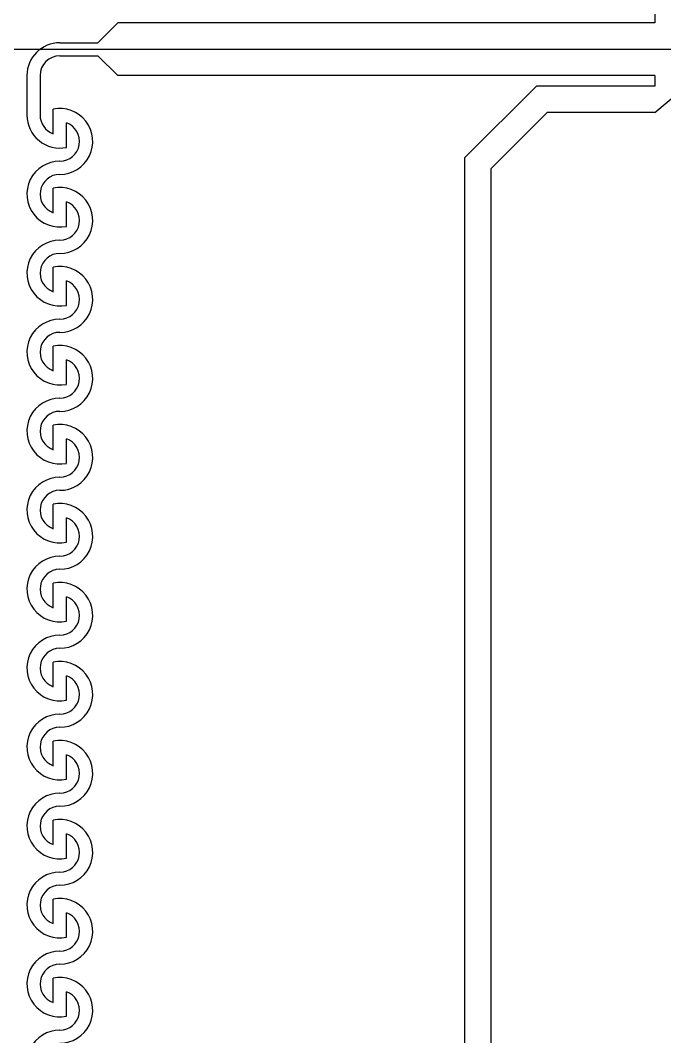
# Model space of a CAD drawing. Header units: millimetres. Extents: x 45556 to 173556, y 25313 to 153313.
# Drawn here: x 135505 to 137952, y 71563 to 75423 of the extents above; entities that cross this region are included whole.
import ezdxf

# ---------------------------------------------------------------- set-up
doc = ezdxf.new("R2010")
doc.units = ezdxf.units.MM
doc.layers.add('CLEAR', color=140, linetype='Continuous')

msp = doc.modelspace()

# ---------------------------------------------------------------- linework, layer by layer
msp.add_line((113649.8, 75313.2), (140462.6, 75313.2))
for radius in [25000, 15000]:
    msp.add_circle((127056.2, 75313.2), radius)
at = {"layer": 'CLEAR'}
for p, q in [((137914.8, 75453.2), (137914.8, 75413.2)), ((135799.8, 75338.2), (135874.8, 75413.2)), ((137914.8, 75413.2), (135874.8, 75413.2)), ((135654.8, 75338.2), (135799.8, 75338.2)), ((135654.8, 75288.2), (135799.8, 75288.2)), ((135799.8, 75288.2), (135874.8, 75213.2)), ((135529.8, 75213.2), (135529.8, 75063.2)), ((135529.8, 75213.2), (135529.8, 75063.2)), ((135579.8, 75213.2), (135579.8, 75063.2)), ((135579.8, 75213.2), (135579.8, 75063.2)), ((137914.8, 75213.2), (135874.8, 75213.2)), ((137914.8, 75213.2), (137914.8, 75173.2)), ((137914.8, 75073.2), (138057.8, 75193.2)), ((137464.8, 75173.2), (137191.9, 74900.4)), ((137914.8, 75173.2), (137464.8, 75173.2)), ((135629.8, 74992.5), (135629.8, 75085.7)), ((135629.8, 74992.5), (135629.8, 75085.7)), ((135629.8, 74992.5), (135629.8, 75085.7)), ((135629.8, 74992.5), (135629.8, 75085.7)), ((137506.2, 75073.2), (137291.9, 74859)), ((137914.8, 75073.2), (137506.2, 75073.2)), ((135679.8, 74940.8), (135679.8, 75033.9)), ((135679.8, 74940.8), (135679.8, 75033.9)), ((135679.8, 74940.8), (135679.8, 75033.9)), ((135679.8, 74940.8), (135679.8, 75033.9)), ((137191.9, 74900.4), (137191.9, 69213.2)), ((137291.9, 74859), (137291.9, 69171.8)), ((135629.8, 74692.5), (135629.8, 74785.7)), ((135629.8, 74692.5), (135629.8, 74785.7)), ((135629.8, 74692.5), (135629.8, 74785.7)), ((135629.8, 74692.5), (135629.8, 74785.7)), ((135679.8, 74640.8), (135679.8, 74733.9)), ((135679.8, 74640.8), (135679.8, 74733.9)), ((135679.8, 74640.8), (135679.8, 74733.9)), ((135679.8, 74640.8), (135679.8, 74733.9)), ((135629.8, 74392.5), (135629.8, 74485.7)), ((135629.8, 74392.5), (135629.8, 74485.7)), ((135629.8, 74392.5), (135629.8, 74485.7)), ((135629.8, 74392.5), (135629.8, 74485.7)), ((135679.8, 74340.8), (135679.8, 74433.9)), ((135679.8, 74340.8), (135679.8, 74433.9)), ((135679.8, 74340.8), (135679.8, 74433.9)), ((135679.8, 74340.8), (135679.8, 74433.9)), ((135629.8, 74092.5), (135629.8, 74185.7)), ((135629.8, 74092.5), (135629.8, 74185.7)), ((135629.8, 74092.5), (135629.8, 74185.7)), ((135629.8, 74092.5), (135629.8, 74185.7)), ((135679.8, 74040.8), (135679.8, 74133.9)), ((135679.8, 74040.8), (135679.8, 74133.9)), ((135679.8, 74040.8), (135679.8, 74133.9)), ((135679.8, 74040.8), (135679.8, 74133.9)), ((135629.8, 73792.5), (135629.8, 73885.7)), ((135629.8, 73792.5), (135629.8, 73885.7)), ((135629.8, 73792.5), (135629.8, 73885.7)), ((135629.8, 73792.5), (135629.8, 73885.7)), ((135679.8, 73740.8), (135679.8, 73833.9)), ((135679.8, 73740.8), (135679.8, 73833.9)), ((135679.8, 73740.8), (135679.8, 73833.9)), ((135679.8, 73740.8), (135679.8, 73833.9)), ((135629.8, 73492.5), (135629.8, 73585.7)), ((135629.8, 73492.5), (135629.8, 73585.7)), ((135629.8, 73492.5), (135629.8, 73585.7)), ((135629.8, 73492.5), (135629.8, 73585.7)), ((135679.8, 73440.8), (135679.8, 73533.9)), ((135679.8, 73440.8), (135679.8, 73533.9)), ((135679.8, 73440.8), (135679.8, 73533.9)), ((135679.8, 73440.8), (135679.8, 73533.9)), ((135629.8, 73192.5), (135629.8, 73285.7)), ((135629.8, 73192.5), (135629.8, 73285.7)), ((135629.8, 73192.5), (135629.8, 73285.7)), ((135629.8, 73192.5), (135629.8, 73285.7)), ((135679.8, 73140.8), (135679.8, 73233.9)), ((135679.8, 73140.8), (135679.8, 73233.9)), ((135679.8, 73140.8), (135679.8, 73233.9)), ((135679.8, 73140.8), (135679.8, 73233.9)), ((135629.8, 72892.5), (135629.8, 72985.7)), ((135629.8, 72892.5), (135629.8, 72985.7)), ((135629.8, 72892.5), (135629.8, 72985.7)), ((135629.8, 72892.5), (135629.8, 72985.7)), ((135679.8, 72840.8), (135679.8, 72933.9)), ((135679.8, 72840.8), (135679.8, 72933.9)), ((135679.8, 72840.8), (135679.8, 72933.9)), ((135679.8, 72840.8), (135679.8, 72933.9)), ((135629.8, 72592.5), (135629.8, 72685.7)), ((135629.8, 72592.5), (135629.8, 72685.7)), ((135629.8, 72592.5), (135629.8, 72685.7)), ((135629.8, 72592.5), (135629.8, 72685.7)), ((135679.8, 72540.8), (135679.8, 72633.9)), ((135679.8, 72540.8), (135679.8, 72633.9)), ((135679.8, 72540.8), (135679.8, 72633.9)), ((135679.8, 72540.8), (135679.8, 72633.9)), ((135629.8, 72292.5), (135629.8, 72385.7)), ((135629.8, 72292.5), (135629.8, 72385.7)), ((135629.8, 72292.5), (135629.8, 72385.7)), ((135629.8, 72292.5), (135629.8, 72385.7)), ((135679.8, 72240.8), (135679.8, 72333.9)), ((135679.8, 72240.8), (135679.8, 72333.9)), ((135679.8, 72240.8), (135679.8, 72333.9)), ((135679.8, 72240.8), (135679.8, 72333.9)), ((135629.8, 71992.5), (135629.8, 72085.7)), ((135629.8, 71992.5), (135629.8, 72085.7)), ((135629.8, 71992.5), (135629.8, 72085.7)), ((135629.8, 71992.5), (135629.8, 72085.7)), ((135679.8, 71940.8), (135679.8, 72033.9)), ((135679.8, 71940.8), (135679.8, 72033.9)), ((135679.8, 71940.8), (135679.8, 72033.9)), ((135679.8, 71940.8), (135679.8, 72033.9)), ((135629.8, 71692.5), (135629.8, 71785.7)), ((135629.8, 71692.5), (135629.8, 71785.7)), ((135629.8, 71692.5), (135629.8, 71785.7)), ((135629.8, 71692.5), (135629.8, 71785.7)), ((135679.8, 71640.8), (135679.8, 71733.9)), ((135679.8, 71640.8), (135679.8, 71733.9)), ((135679.8, 71640.8), (135679.8, 71733.9)), ((135679.8, 71640.8), (135679.8, 71733.9))]:
    msp.add_line(p, q, dxfattribs=at)
for centre, radius, start, end in [((135654.8, 75213.2), 125, 90, 180), ((135654.8, 75213.2), 125, 90, 180), ((135654.8, 75213.2), 75, 90, 180), ((135654.8, 75213.2), 75, 90, 180), ((135654.8, 74963.2), 125, 270, 101.537), ((135654.8, 74963.2), 125, 270, 101.537), ((135654.8, 75063.2), 125, 180, 281.537), ((135654.8, 75063.2), 125, 180, 281.537), ((135654.8, 75063.2), 75, 180, 250.5288), ((135654.8, 75063.2), 75, 180, 250.5288), ((135654.8, 74963.2), 75, 270, 70.5288), ((135654.8, 74963.2), 75, 270, 70.5288), ((135654.8, 74763.2), 125, 90, 281.537), ((135654.8, 74763.2), 125, 90, 281.537), ((135654.8, 74763.2), 75, 90, 250.5288), ((135654.8, 74763.2), 75, 90, 250.5288), ((135654.8, 74663.2), 125, 270, 101.537), ((135654.8, 74663.2), 125, 270, 101.537), ((135654.8, 74663.2), 75, 270, 70.5288), ((135654.8, 74663.2), 75, 270, 70.5288), ((135654.8, 74463.2), 125, 90, 281.537), ((135654.8, 74463.2), 125, 90, 281.537), ((135654.8, 74463.2), 75, 90, 250.5288), ((135654.8, 74463.2), 75, 90, 250.5288), ((135654.8, 74363.2), 125, 270, 101.537), ((135654.8, 74363.2), 125, 270, 101.537), ((135654.8, 74363.2), 75, 270, 70.5288), ((135654.8, 74363.2), 75, 270, 70.5288), ((135654.8, 74163.2), 125, 90, 281.537), ((135654.8, 74163.2), 125, 90, 281.537), ((135654.8, 74163.2), 75, 90, 250.5288), ((135654.8, 74163.2), 75, 90, 250.5288), ((135654.8, 74063.2), 125, 270, 101.537), ((135654.8, 74063.2), 125, 270, 101.537), ((135654.8, 74063.2), 75, 270, 70.5288), ((135654.8, 74063.2), 75, 270, 70.5288), ((135654.8, 73863.2), 125, 90, 281.537), ((135654.8, 73863.2), 125, 90, 281.537), ((135654.8, 73863.2), 75, 90, 250.5288), ((135654.8, 73863.2), 75, 90, 250.5288), ((135654.8, 73763.2), 125, 270, 101.537), ((135654.8, 73763.2), 125, 270, 101.537), ((135654.8, 73763.2), 75, 270, 70.5288), ((135654.8, 73763.2), 75, 270, 70.5288), ((135654.8, 73563.2), 125, 90, 281.537), ((135654.8, 73563.2), 125, 90, 281.537), ((135654.8, 73563.2), 75, 90, 250.5288), ((135654.8, 73563.2), 75, 90, 250.5288), ((135654.8, 73463.2), 125, 270, 101.537), ((135654.8, 73463.2), 125, 270, 101.537), ((135654.8, 73463.2), 75, 270, 70.5288), ((135654.8, 73463.2), 75, 270, 70.5288), ((135654.8, 73263.2), 125, 90, 281.537), ((135654.8, 73263.2), 125, 90, 281.537), ((135654.8, 73263.2), 75, 90, 250.5288), ((135654.8, 73263.2), 75, 90, 250.5288), ((135654.8, 73163.2), 125, 270, 101.537), ((135654.8, 73163.2), 125, 270, 101.537), ((135654.8, 73163.2), 75, 270, 70.5288), ((135654.8, 73163.2), 75, 270, 70.5288), ((135654.8, 72963.2), 125, 90, 281.537), ((135654.8, 72963.2), 125, 90, 281.537), ((135654.8, 72963.2), 75, 90, 250.5288), ((135654.8, 72963.2), 75, 90, 250.5288), ((135654.8, 72863.2), 125, 270, 101.537), ((135654.8, 72863.2), 125, 270, 101.537), ((135654.8, 72863.2), 75, 270, 70.5288), ((135654.8, 72863.2), 75, 270, 70.5288), ((135654.8, 72663.2), 125, 90, 281.537), ((135654.8, 72663.2), 125, 90, 281.537), ((135654.8, 72663.2), 75, 90, 250.5288), ((135654.8, 72663.2), 75, 90, 250.5288), ((135654.8, 72563.2), 125, 270, 101.537), ((135654.8, 72563.2), 125, 270, 101.537), ((135654.8, 72563.2), 75, 270, 70.5288), ((135654.8, 72563.2), 75, 270, 70.5288), ((135654.8, 72363.2), 125, 90, 281.537), ((135654.8, 72363.2), 125, 90, 281.537), ((135654.8, 72363.2), 75, 90, 250.5288), ((135654.8, 72363.2), 75, 90, 250.5288), ((135654.8, 72263.2), 125, 270, 101.537), ((135654.8, 72263.2), 125, 270, 101.537), ((135654.8, 72263.2), 75, 270, 70.5288), ((135654.8, 72263.2), 75, 270, 70.5288), ((135654.8, 72063.2), 125, 90, 281.537), ((135654.8, 72063.2), 125, 90, 281.537), ((135654.8, 72063.2), 75, 90, 250.5288), ((135654.8, 72063.2), 75, 90, 250.5288), ((135654.8, 71963.2), 125, 270, 101.537), ((135654.8, 71963.2), 125, 270, 101.537), ((135654.8, 71963.2), 75, 270, 70.5288), ((135654.8, 71963.2), 75, 270, 70.5288), ((135654.8, 71763.2), 125, 90, 281.537), ((135654.8, 71763.2), 125, 90, 281.537), ((135654.8, 71763.2), 75, 90, 250.5288), ((135654.8, 71763.2), 75, 90, 250.5288), ((135654.8, 71663.2), 125, 270, 101.537), ((135654.8, 71663.2), 125, 270, 101.537), ((135654.8, 71663.2), 75, 270, 70.5288), ((135654.8, 71663.2), 75, 270, 70.5288), ((135654.8, 71463.2), 125, 90, 281.537), ((135654.8, 71463.2), 125, 90, 281.537)]:
    msp.add_arc(centre, radius, start, end, dxfattribs=at)

doc.saveas('drawing.dxf')
